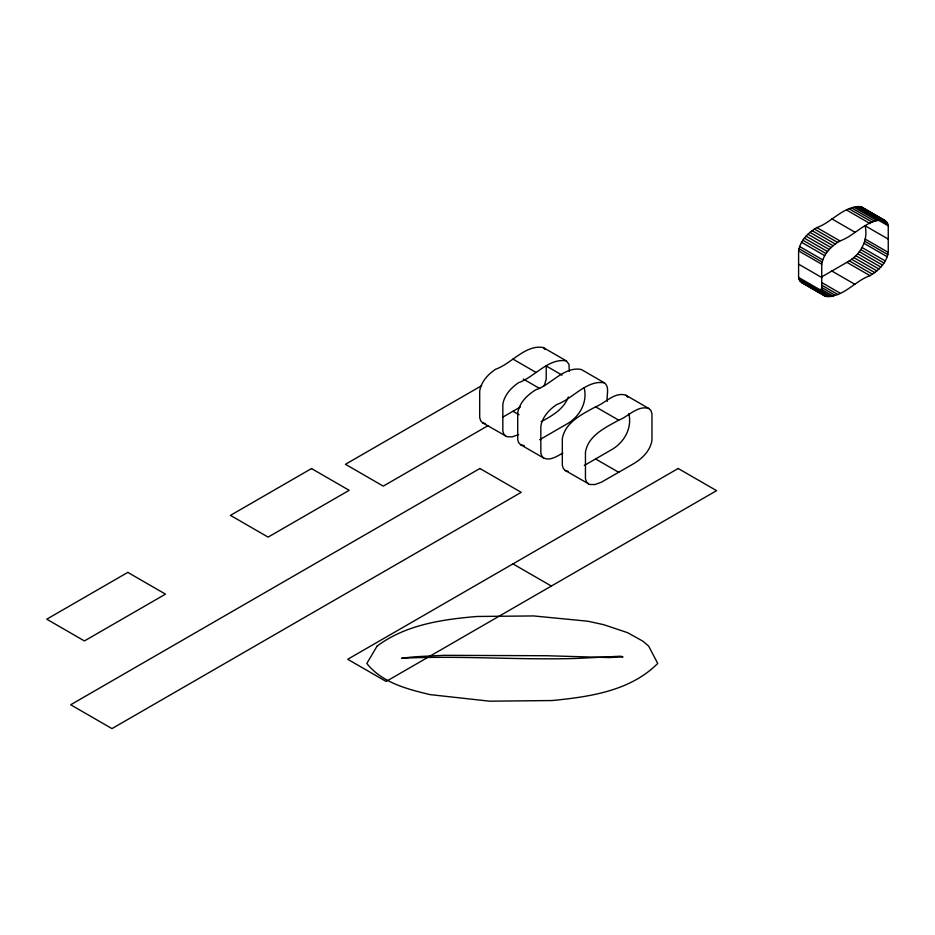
<?xml version="1.0" encoding="UTF-8"?>
<svg xmlns="http://www.w3.org/2000/svg" width="935" height="935" viewBox="0 0 935 935"><rect width="100%" height="100%" fill="white"/><g stroke="black" fill="none" stroke-linecap="round" stroke-linejoin="round"><path stroke-width="1.4" d="M798.595 250.86C800.185 240.587 808.237 232.686 816.816 227.567C831.846 222.623 845.158 203.947 862.152 207.313L885.293 220.66L887.221 222.647L888.25 225.814L888.25 252.392C886.66 262.665 878.608 270.566 870.029 275.685C854.999 280.629 841.687 299.305 824.693 295.939L801.564 282.592L799.624 280.605L798.595 277.438L798.595 250.86L821.736 264.219L821.736 290.785L822.753 293.964L824.693 295.939M821.736 264.219C823.314 253.946 831.367 246.045 839.946 240.914C854.987 235.982 868.299 217.306 885.293 220.66M821.83 276.807L846.9 262.338C859.896 255.372 868.697 240.844 865.12 225.744L888.25 239.103M544.228 385.723L546.215 379.259L546.215 365.982L562.052 375.122M568.328 396.978C563.887 409.144 551.884 415.97 541.108 421.708M569.357 371.359L568.959 364.299L566.388 360.898L543.258 347.539C525.376 344.372 511.34 363.832 495.527 369.278C488 374.386 481.081 381.772 479.702 391.099L479.702 417.664L480.73 420.843L482.659 422.819L507.097 436.75L512.181 436.867L518.656 434.576M481.654 385.664L345.459 464.298L383.268 486.13L488.14 425.589M566.388 360.898C548.506 357.719 534.469 377.191 518.656 382.637C511.129 387.744 504.21 395.131 502.831 404.458L502.831 431.023L503.86 434.191L505.8 436.177M502.936 417.045L520.444 406.935M595.572 406.807C582.528 414.111 565.032 422.106 562.321 438.796L562.321 465.361L563.337 468.54L565.278 470.515L589.704 484.459L594.8 484.564L601.275 482.273L633.755 463.62C642.333 458.501 650.386 450.588 651.964 440.315L651.964 413.749L650.947 410.57L649.007 408.595L625.877 395.236C614.727 391.426 604.968 403.452 595.572 406.807L618.713 420.166C628.098 416.811 637.869 404.773 649.007 408.595M539.682 439.707L566.002 424.513C578.999 417.536 587.799 403.02 584.223 387.92M618.713 420.166C605.658 427.459 588.173 435.453 585.45 452.154L585.45 478.72L586.479 481.887L588.407 483.874M562.812 453.054C557.225 456.116 550.399 461.013 543.796 458.115L520.666 444.756L518.726 442.781L517.709 439.614L517.709 413.036C519.287 402.763 527.34 394.862 535.93 389.731C550.96 384.799 564.273 366.123 581.266 369.477L604.396 382.836C610.052 387.183 606.219 395.4 607.353 401.279M584.293 465.466L610.613 450.261C623.61 443.295 632.411 428.779 628.834 413.679M524.325 445.668L520.666 444.756M801.564 282.592L804.369 283.48M485.464 423.707L482.659 422.819M568.083 471.404L565.278 470.515M604.396 382.836C586.502 379.668 572.477 399.128 556.664 404.575C549.137 409.682 542.218 417.068 540.839 426.395L540.839 452.961L541.868 456.14L543.796 458.115M860.854 206.728L883.996 220.087M859.347 206.425L887.221 222.647M857.652 206.39L880.782 219.737M879.332 219.152L887.853 224.073M855.77 206.623L878.9 219.97M877.287 219.491L888.25 225.814M853.737 207.126L876.866 220.485M851.563 207.921L874.692 221.279M849.296 208.914L872.425 222.273M846.9 210.2L870.029 223.547M831.858 218.872L854.987 232.231M865.12 239.033L888.25 252.392M864.723 241.23L887.853 254.589M864.092 243.392L887.221 256.739M862.152 247.6L885.293 260.959M860.854 249.68L883.996 263.039M859.347 251.725L882.488 265.084M816.816 227.567L839.946 240.914M857.652 253.736L880.782 267.083M814.42 229.052L837.55 242.399M855.77 255.664L878.9 269.023M812.153 230.676L835.282 244.035M853.737 257.511L876.866 270.869M809.979 232.383L833.12 245.741M851.563 259.217L874.692 272.576M807.945 234.229L831.075 247.588M849.296 260.853L872.425 274.2M806.063 236.169L829.205 249.516M846.9 262.338L870.029 275.685M804.369 238.168L827.498 251.527M802.861 240.213L825.991 253.572M801.564 242.294L824.693 255.652M799.624 246.513L822.753 259.86M798.993 248.663L822.122 262.022M831.858 271.021L854.987 284.38M798.595 264.149L821.736 277.508M821.69 282.51L839.946 293.052M821.725 285.198L837.55 294.338M821.888 287.594L835.282 295.331M820.942 289.102L833.12 296.126M798.595 277.438L821.736 290.785M821.339 291.007L831.075 296.629M798.993 279.179L822.122 292.538M821.9 292.655L829.205 296.863M799.624 280.605L827.498 296.827M802.861 283.165L825.991 296.524M512.964 359.11L536.094 372.457M523.319 379.072L539.705 388.539M512.964 411.248L519.054 414.766M595.572 458.956L618.713 472.304M512.964 563.887L551.358 586.046M862.152 207.313L864.092 209.288M625.877 395.236L627.806 397.223M543.258 347.539L545.198 349.515M377.097 646.097L366.824 663.441C381.983 682.702 407.321 689.2 430.112 694.611L489.636 701.192L552.281 700.537C589.459 696.774 629.968 691.245 657.726 663.441L648.645 646.097L642.871 641.188L627.595 632.679L603.601 624.662L587.811 621.214L533.686 615.943L477.049 616.469C442.325 619.402 405.872 624.638 377.097 646.097M127.814 572.384L46.75 619.192L84.419 640.942L165.495 594.134L127.814 572.384M311.507 468.564L230.442 515.372L268.111 537.122L349.176 490.314L311.507 468.564M479.912 468.493L70.674 704.768L111.978 728.61L521.227 492.336L479.912 468.493M678.191 468.493L347.726 659.28L386.12 681.451L716.584 490.653L678.191 468.493M402.541 658.053L401.629 658.275C459.798 655.365 518.399 660.215 576.708 658.427L620.653 656.206L622.979 656.884L609.293 657.574L546.881 655.739L443.95 655.33L420.692 656.463A242.153 139.806 0 0 0 412.954 656.978L402.541 658.053"/></g></svg>
